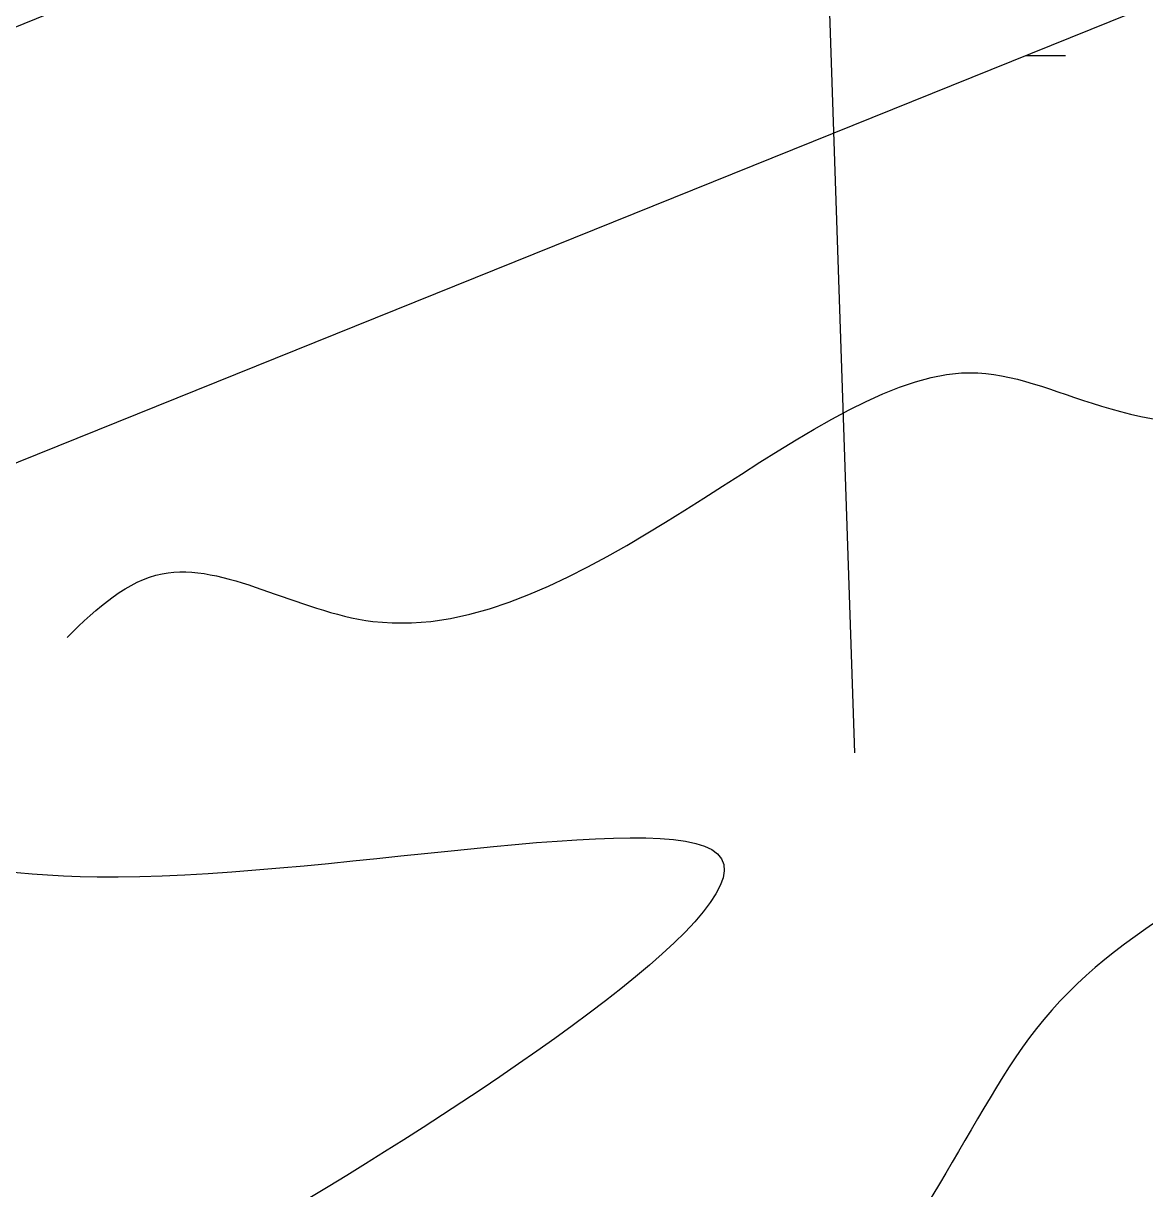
# Model space of a CAD drawing. Header units: millimetres. Extents: x -229914 to 856942, y -268655 to 87212.
# Drawn here: x 414757 to 415945, y -252909 to -251674 of the extents above; entities that cross this region are included whole.
import ezdxf

# ---------------------------------------------------------------- set-up
doc = ezdxf.new("R2010")
doc.units = ezdxf.units.MM

msp = doc.modelspace()

# ---------------------------------------------------------------- linework, layer by layer
at = {"lineweight": 25}
for p, q in [((418089.76502, -250790.7172), (412902.75638, -252884.61838)), ((418089.76502, -250790.7172), (412902.75638, -252884.61838)), ((416735.33854, -250873.72347), (412742.98417, -252488.8309)), ((415817.62508, -251707.93883), (415817.62508, -251707.93883)), ((415817.62508, -251707.93883), (415859.70587, -251707.93883))]:
    msp.add_line(p, q, dxfattribs=at)
at = {"linetype": 'ByBlock', "lineweight": 25}
msp.add_lwpolyline([(415636.68164, -252446.26557), (415558.22231, -250117.38613)], dxfattribs=at)
at = {"lineweight": 25}
for points in [[(414802.96691, -252324.22973), (414835.01979, -252291.94334), (414924.99671, -252214.01343), (415252.82486, -252439.31251), (415717.1188, -251896.89436), (415997.46765, -252213.19788), (417033.82045, -251708.94225), (416177.30811, -252534.62869), (415804.64045, -252663.46129), (415672.54436, -253095.49254), (415353.74284, -253149.20732), (415303.8252, -253237.34727), (415297.8885, -253253.57598)], [(413566.06784, -252756.80362), (413598.12072, -252724.51723), (413688.09765, -252646.58732), (414015.92579, -252871.8864), (414360.83177, -252411.53155), (414760.56858, -252645.77177), (415821.54233, -252422.32979), (414960.26604, -252997.32161), (414608.28539, -253150.46651), (414560.16442, -253588.73883), (414116.84377, -253581.78121), (414066.92613, -253669.92116), (413957.13686, -253754.57896)]]:
    msp.add_open_spline(points, degree=3, knots=[7.7216214202, 7.7216214202, 7.7216214202, 7.7216214202, 9.8038090502, 13.5224784332, 23.4647410022, 29.017570257, 35.6919221248, 42.6258424381, 49.9861399776, 56.8417312402, 61.8959482379, 62.9127696942, 62.9127696942, 62.9127696942, 62.9127696942], dxfattribs=at)

doc.saveas('drawing.dxf')
